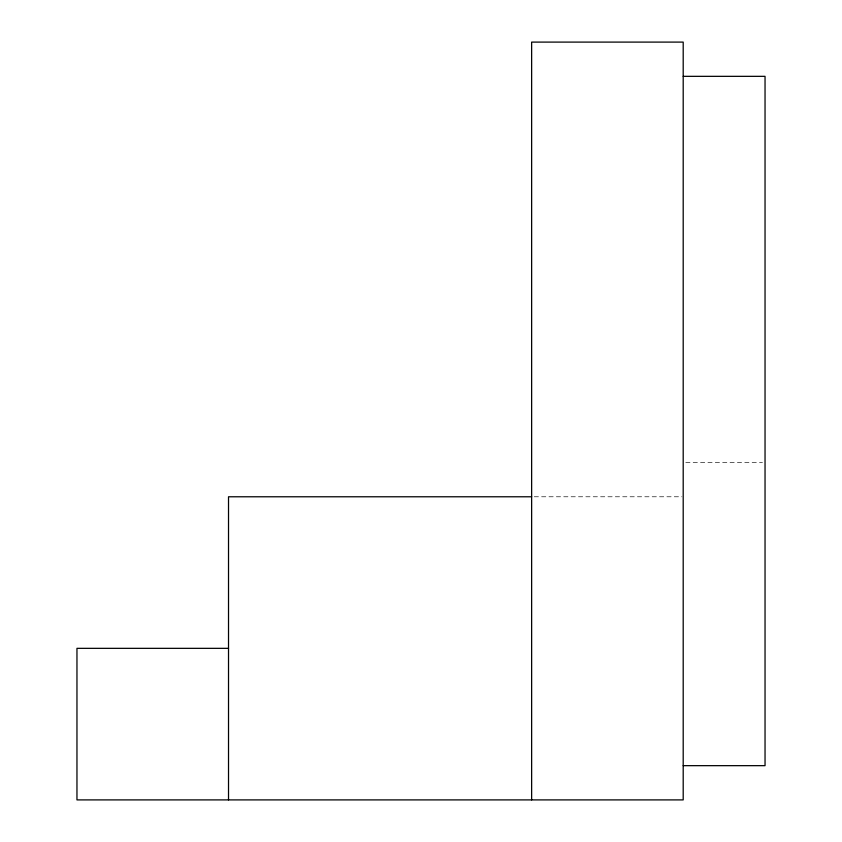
<?xml version="1.0" encoding="UTF-8"?>
<svg xmlns="http://www.w3.org/2000/svg" width="842" height="842" viewBox="0 0 842 842"><rect width="100%" height="100%" fill="white"/><g stroke="black" fill="none" stroke-linecap="round" stroke-linejoin="round"><path stroke-width="0.63" stroke-dasharray="4.21 3.16" d="M685.798 462.542L762.442 462.542M534.249 496.78L681.894 496.78"/><path stroke-width="1.26" d="M683.199 76.338L765.041 76.338L765.041 765.662L683.199 765.662M531.639 496.78L228.519 496.78L228.519 799.9M228.519 648.34L76.959 648.34L76.959 799.9L683.199 799.9L683.199 42.1L531.639 42.1L531.639 799.9"/></g></svg>
